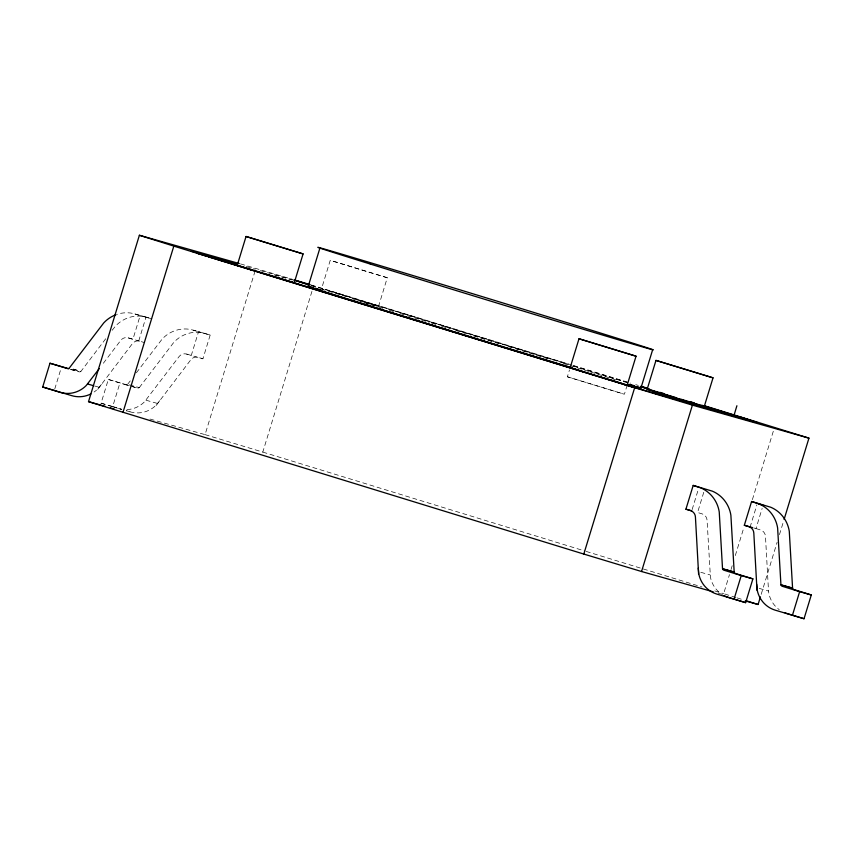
<?xml version="1.0" encoding="UTF-8"?>
<svg xmlns="http://www.w3.org/2000/svg" width="854" height="854" viewBox="0 0 854 854"><rect width="100%" height="100%" fill="white"/><g stroke="black" fill="none" stroke-linecap="round" stroke-linejoin="round"><path stroke-width="0.64" stroke-dasharray="4.27 3.2" d="M54.741 389.05L61.242 367.786M112.173 406.611L101.071 403.195L108.33 379.432L137.505 388.058A2.231 2.167 -74.2 0 0 139.255 387.609L127.598 384.311A2.231 2.167 -74.2 0 1 125.848 384.759L108.33 379.432M151.82 318.841L140.163 315.542L132.904 339.316L128.292 337.896A7.206 6.981 -74.2 0 0 120.692 340.426L101.647 365.501M101.071 403.195L112.717 406.493L119.987 382.731M138.732 340.959L145.991 317.197M186.663 354.09L202.921 358.797L210.191 335.035L198.534 331.736L191.264 355.499L186.663 354.09A7.206 6.981 -74.2 0 0 179.052 356.62L144.486 401.828A27.125 26.303 -74.2 0 1 126.67 409.621M149.994 419.047L205.067 434.633L255.154 270.803M205.067 434.633L262.797 452.086L312.116 290.798M378.461 306.607L387.278 277.753L330.242 260.321L321.424 289.175L332.932 292.559M568.593 364.295L325.054 289.495L565.956 363.857M627.22 385.047L624.413 394.217L623.548 394.004L567.376 376.785L569.479 369.91M692.135 509.582L698.636 488.317M703.76 492.278L697.579 512.485L702.191 513.905A7.206 6.981 -74.2 0 1 707.069 520.267L710.432 577.133A27.125 26.303 -74.2 0 0 720.84 593.583M735.956 597.522L723.658 593.647L729.476 574.603M731.035 569.522L732.198 565.711M735.305 555.548L743.845 527.612M752.385 499.665L773.745 429.818M750.025 527.334L756.911 504.81M753.644 527.911L755.982 528.573L762.152 508.365M761.192 594.341L777.119 542.279M779.446 534.657L783.716 520.684M101.402 384.471L97.783 388.944A27.125 26.303 -74.2 0 1 94.111 392.007M159.773 400.665L156.143 405.127A27.125 26.303 -74.2 0 1 130 411.799L126.509 410.817M105.725 338.76L80.938 371.394L71.619 368.757M112.152 330.295L115.418 326.196A32.089 31.118 -74.2 0 1 144.187 316.631L149.749 318.211M97.719 389.339L132.349 343.724A7.206 6.981 -74.2 0 1 139.949 341.194L142.255 341.91M127.652 384.289L131.559 379.144M136.373 372.803L162.132 339.091A32.089 31.118 -74.2 0 1 190.901 329.527L210.191 335.035M139.309 387.588L173.789 342.39A32.089 31.118 -74.2 0 1 202.547 332.825L205.003 333.444M156.079 405.522L190.709 359.918A7.206 6.981 -74.2 0 1 198.309 357.388L202.921 358.797M70.135 369.344L79.134 371.864A2.231 2.167 -74.2 0 0 80.884 371.426L71.736 368.629M146.632 317.25L132.53 313.333A32.089 31.118 -74.2 0 0 117.009 314.336M387.278 277.753L330.242 260.321M567.376 376.785L624.413 394.217M240.561 263.907L292.324 279.269M246.304 266.64L255.25 269.181M260.374 270.622L292.346 279.674M274.337 274.945L292.249 280.016M128.292 337.896L144.55 342.614M125.004 384.546L136.651 387.844M145.97 400.195L157.627 403.494M94.602 385.976L99.256 387.3M759.195 588.385L768.515 591.021L768.824 593.22A27.125 26.303 -74.2 0 0 779.232 609.671M700.792 572.297L710.122 574.934M113.411 406.984L121.844 409.493M718.385 593.263L723.509 594.715M375.792 305.86L377.617 306.394M372.664 304.931L374.885 305.593M311.155 284.958L572.105 365.096M311.251 285.321L325.054 289.495M311.144 285.652L316.172 287.168M321.189 288.684L323.698 289.442M370.444 304.27L351.645 298.58M335.27 293.264L339.817 294.641M342.102 295.335L349.457 297.576M573.376 365.491L630.668 383.083M635.76 384.652L638.301 385.432M573.664 365.854L630.743 383.393M573.557 366.195L626.836 382.549M356.855 299.85L377.361 306.234M193.346 330.146L198.534 331.736M134.975 313.952L140.163 315.542M755.982 528.573L760.583 529.992A7.206 6.981 -74.2 0 1 765.472 536.344L768.515 591.021M71.149 369.462L78.29 371.661M262.797 452.086L584.894 551.022M586.164 551.417L702.009 586.997M714.745 590.915L723.658 593.647M112.717 406.493L121.364 409.151M126.296 410.667L130 411.799M737.183 597.917L743.332 599.85M364.594 302.85A173.981 0.907 17 0 1 373.358 305.486M378.578 307.066A173.981 0.907 17 0 1 383.926 308.678M389.36 310.322A173.981 0.907 17 0 1 394.046 311.731M400.067 313.557A173.981 0.907 17 0 1 429.252 322.417M431.697 323.164A173.981 0.907 17 0 1 436.65 324.669M441.657 326.196A173.981 0.907 17 0 1 450.538 328.897M455.641 330.455A173.981 0.907 17 0 1 470.96 335.131M473.5 335.91A173.981 0.907 17 0 1 502.878 344.899M507.916 346.446A173.981 0.907 17 0 1 550.969 359.694M563.704 363.633A173.981 0.907 17 0 1 568.903 365.245M570.184 365.64A173.981 0.907 17 0 1 589.441 371.618M590.552 371.96A173.981 0.907 17 0 1 616.46 380.073M121.076 409.183A27.125 26.303 -74.2 0 1 118.343 408.5"/><path stroke-width="1.28" d="M99.267 368.64L86.126 385.645A27.125 26.303 -74.2 0 1 59.983 392.317L42.7 387.011L49.97 363.238L68.768 368.736M713.261 591.822L641.546 571.518L583.805 554.065L88.517 401.647L139.383 235.266L239.28 263.544M122.955 412.503L173.821 246.123L139.383 235.266M251.834 269.949L237.22 265.338L246.048 236.483L303.085 253.916L294.256 282.77L266.149 274.337M309.991 284.937L296.189 280.763L308.636 284.894M308.219 286.346L319.94 247.98M599.102 376.614L627.22 385.047L636.049 356.193L579.001 338.76L570.184 367.615L584.787 372.216M701.774 405.212L757.039 422.324L623.185 384.236L692.413 405.138L808.951 438.134L784.1 519.413M583.805 554.065L634.671 387.684L173.821 246.123M640.938 388.036L652.669 349.67M647.161 389.264L655.979 360.409L713.026 377.842L704.198 406.696L647.161 389.264L654.121 391.281M652.157 392.637L753.1 421.577M641.546 571.518L692.413 405.138M698.604 574.187L695.423 516.969A7.206 6.981 -74.2 0 0 690.534 510.607L685.922 509.187L693.192 485.414L712.407 491.178A32.089 31.118 -74.2 0 1 730.885 515.25L734.184 572.052A2.231 2.167 -74.2 0 0 735.411 573.461L752.897 578.873L745.638 602.646L716.698 594.042A27.125 26.303 -74.2 0 1 698.775 573.835L698.262 568.091M736.906 405.746L733.938 415.599M753.249 421.492L739.82 416.901M757.007 590.274L753.815 533.045A7.206 6.981 -74.2 0 0 748.937 526.683L744.325 525.274L751.595 501.501L770.81 507.265A32.089 31.118 -74.2 0 1 789.288 531.337L792.576 588.139A2.231 2.167 -74.2 0 0 793.814 589.538L811.3 594.96L804.03 618.734L775.101 610.13A27.125 26.303 -74.2 0 1 757.178 589.922L756.665 584.179M733.981 599.348L741.251 575.575L752.897 578.873M745.286 600.885L758.085 604.504L760.412 596.882M792.384 615.435L799.643 591.662L811.3 594.96M49.97 363.238L67.487 368.565A2.231 2.167 -74.2 0 0 69.238 368.127L103.761 322.897A32.089 31.118 -74.2 0 1 116.016 314.688M303.085 253.916L246.048 236.483M636.049 356.193L579.001 338.76M713.026 377.842L655.979 360.409M237.22 265.338L238.095 265.562M237.348 264.11L191.296 251.076L623.281 383.905M293.627 280.037L296.189 280.763M197.594 253.222L237.241 264.441M758.459 503.892L763.124 505.216M744.325 525.274L752.481 527.58M685.922 509.187L691.751 510.831M87.61 384.001L93.438 385.656M42.7 387.011L71.64 395.615A27.125 26.303 -74.2 0 0 90.844 393.95M88.517 401.647L105.17 406.355M110.294 407.806L114.137 408.895M294.843 280.027L309.906 284.574M655.231 391.612L667.913 395.455M669.141 395.829L674.052 397.323M640.852 386.211L647.215 388.164M704.507 405.767L808.951 438.134M640.895 386.51L649.766 389.232M659.918 392.349L663.718 393.523M690.352 401.7L694.163 402.874M640.788 386.841L676.304 397.75M681.375 399.309L739.724 417.232M675.279 397.697L682.677 399.96M208.408 256.83L621.915 383.852M751.595 501.501L759.153 503.967A32.089 31.118 -74.2 0 1 777.631 528.039L780.93 584.841L792.576 588.139L780.962 584.894A2.231 2.167 -74.2 0 0 782.157 586.239L799.643 591.662M693.192 485.414L700.75 487.88A32.089 31.118 -74.2 0 1 719.239 511.952L722.527 568.753L734.184 572.052L722.559 568.807A2.231 2.167 -74.2 0 0 723.754 570.152L741.251 575.575M804.03 618.734L786.747 613.428A27.125 26.303 -74.2 0 1 784.986 612.809M745.638 602.646L728.355 597.341A27.125 26.303 -74.2 0 1 724.021 595.558M689.594 402.095L704.198 406.696M197.349 253.35L207.18 256.446M745.788 600.629L758.085 604.504M636.806 386.574A173.981 0.907 17 0 1 628.544 384.62M571.892 367.711A173.981 0.907 17 0 1 381.065 309.383A173.981 0.907 17 0 1 313.279 287.638M315.041 288.14A173.981 0.907 17 0 1 320.613 289.762M629.74 384.279A173.981 0.907 17 0 1 634.661 385.869M370.326 264.057A173.981 0.907 17 0 0 647.61 348.379A173.981 0.907 17 0 0 440.984 284.051A173.981 0.907 17 0 0 370.326 264.057"/></g></svg>
